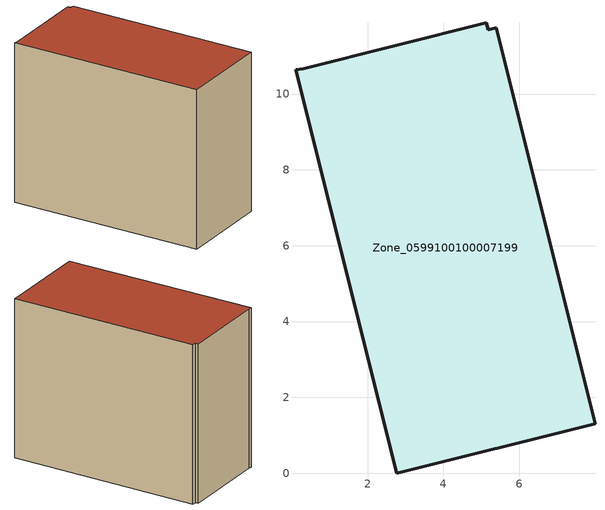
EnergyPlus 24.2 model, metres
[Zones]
Zone_0599100100007199
 floor ground (C_G): 0.1,10.65 0.3,10.67 5.13,11.88 5.18,11.7 5.4,11.75 8,1.3 2.77,0 z0
 wall outside (C_F): 2.77,0 8,1.3 5.4,11.75 5.18,11.7 5.13,11.88 0.3,10.67 0.1,10.65 2.77,0 z0:9.03
 roof outside (C_R): 0.3,10.67 0.1,10.65 2.77,0 8,1.3 5.4,11.75 5.18,11.7 5.13,11.88 z9.03
[BUILDING]
Pand.0599100100007199: North Axis=0; Terrain=City; Loads Convergence Tolerance Value=0.04; Temperature Convergence Tolerance Value=0.4; Solar Distribution=FullExterior; Maximum Number of Warmup Days=25; Minimum Number of Warmup Days=1
[Site:Location]
Rotterdam.The.Hague.AP_ZH_NLD Design_Conditions: Latitude=51.96; Longitude=4.45; Time Zone=1; Elevation=-4.5
[SITE:GROUNDTEMPERATURE:BUILDINGSURFACE]
18, 18, 18, 18, 18, 18, 18, 18, 18, 18, 18, 18
[MATERIAL] Thermal Absorptance=0.9; Solar Absorptance=0.7; Visible Absorptance=0.7
Name | Roughness | Thickness | Conductivity | Density | Specific Heat
G.TI.2006-2014 | MediumSmooth | 0.15 | 0.06 | 540 | 1210
F.TI.2006-2014 | Rough | 0.3 | 0.12 | 1920 | 840
R.TI.2006-2014 | MediumRough | 0.2 | 0.08 | 1500 | 1000
[CONSTRUCTION]
C_G: G.TI.2006-2014
C_F: F.TI.2006-2014
C_R: R.TI.2006-2014
[ZONE]
Zone_0599100100007199: Type=1; Multiplier=1; Ceiling Height=Autocalculate; Volume=Autocalculate; Floor Area=autocalculate; Part of Total Floor Area=Yes
[ZONEINFILTRATION:DESIGNFLOWRATE]
Infil_Zone_0599100100007199: Zone or ZoneList or Space or SpaceList=Zone_0599100100007199; Schedule=AlwaysOn; Design Flow Rate Calculation Method=Flow/Area; Flow Rate per Floor Area=0.0015; Constant Term Coefficient=1; Temperature Term Coefficient=0; Velocity Term Coefficient=0; Velocity Squared Term Coefficient=0
[HVACTEMPLATE:ZONE:IDEALLOADSAIRSYSTEM]
Zone_0599100100007199: Maximum Heating Supply Air Temperature=50; Minimum Cooling Supply Air Temperature=13; Maximum Heating Supply Air Humidity Ratio=0.0156; Minimum Cooling Supply Air Humidity Ratio=0.0077; Heating Limit=NoLimit; Cooling Limit=NoLimit; Dehumidification Control Type=ConstantSensibleHeatRatio; Cooling Sensible Heat Ratio=0.7; Dehumidification Setpoint=60; Humidification Control Type=None; Humidification Setpoint=30; Outdoor Air Method=None; Outdoor Air Flow Rate per Person=0.00944; Outdoor Air Flow Rate per Zone Floor Area=0; Outdoor Air Flow Rate per Zone=0; Demand Controlled Ventilation Type=None; Outdoor Air Economizer Type=NoEconomizer; Heat Recovery Type=None; Sensible Heat Recovery Effectiveness=0.7; Latent Heat Recovery Effectiveness=0.65
[ZONECONTROL:THERMOSTAT]
ThermostatControl_Zone_0599100100007199: Zone or ZoneList=Zone_0599100100007199; Control Type Schedule=DualSetpointControlType; Control 1=Thermostat_Zone_0599100100007199; Temperature Difference Between Cutout And Setpoint=0
[THERMOSTATSETPOINT:DUALSETPOINT]
Thermostat_Zone_0599100100007199: Heating Setpoint Temperature Schedule=HeatingSetpoint_Zone_0599100100007199; Cooling Setpoint Temperature Schedule=CoolingSetpoint_Zone_0599100100007199
[SCHEDULE:COMPACT]
HeatingSetpoint_Zone_0599100100007199: Through: 12/31, For: AllDays, Until: 24:00, 21
CoolingSetpoint_Zone_0599100100007199: Through: 12/31, For: AllDays, Until: 24:00, 24
DualSetpointControlType: Through: 12/31, For: AllDays, Until: 24:00, 4
AlwaysOn: Through: 12/31, For: AllDays, Until: 24:00, 1
